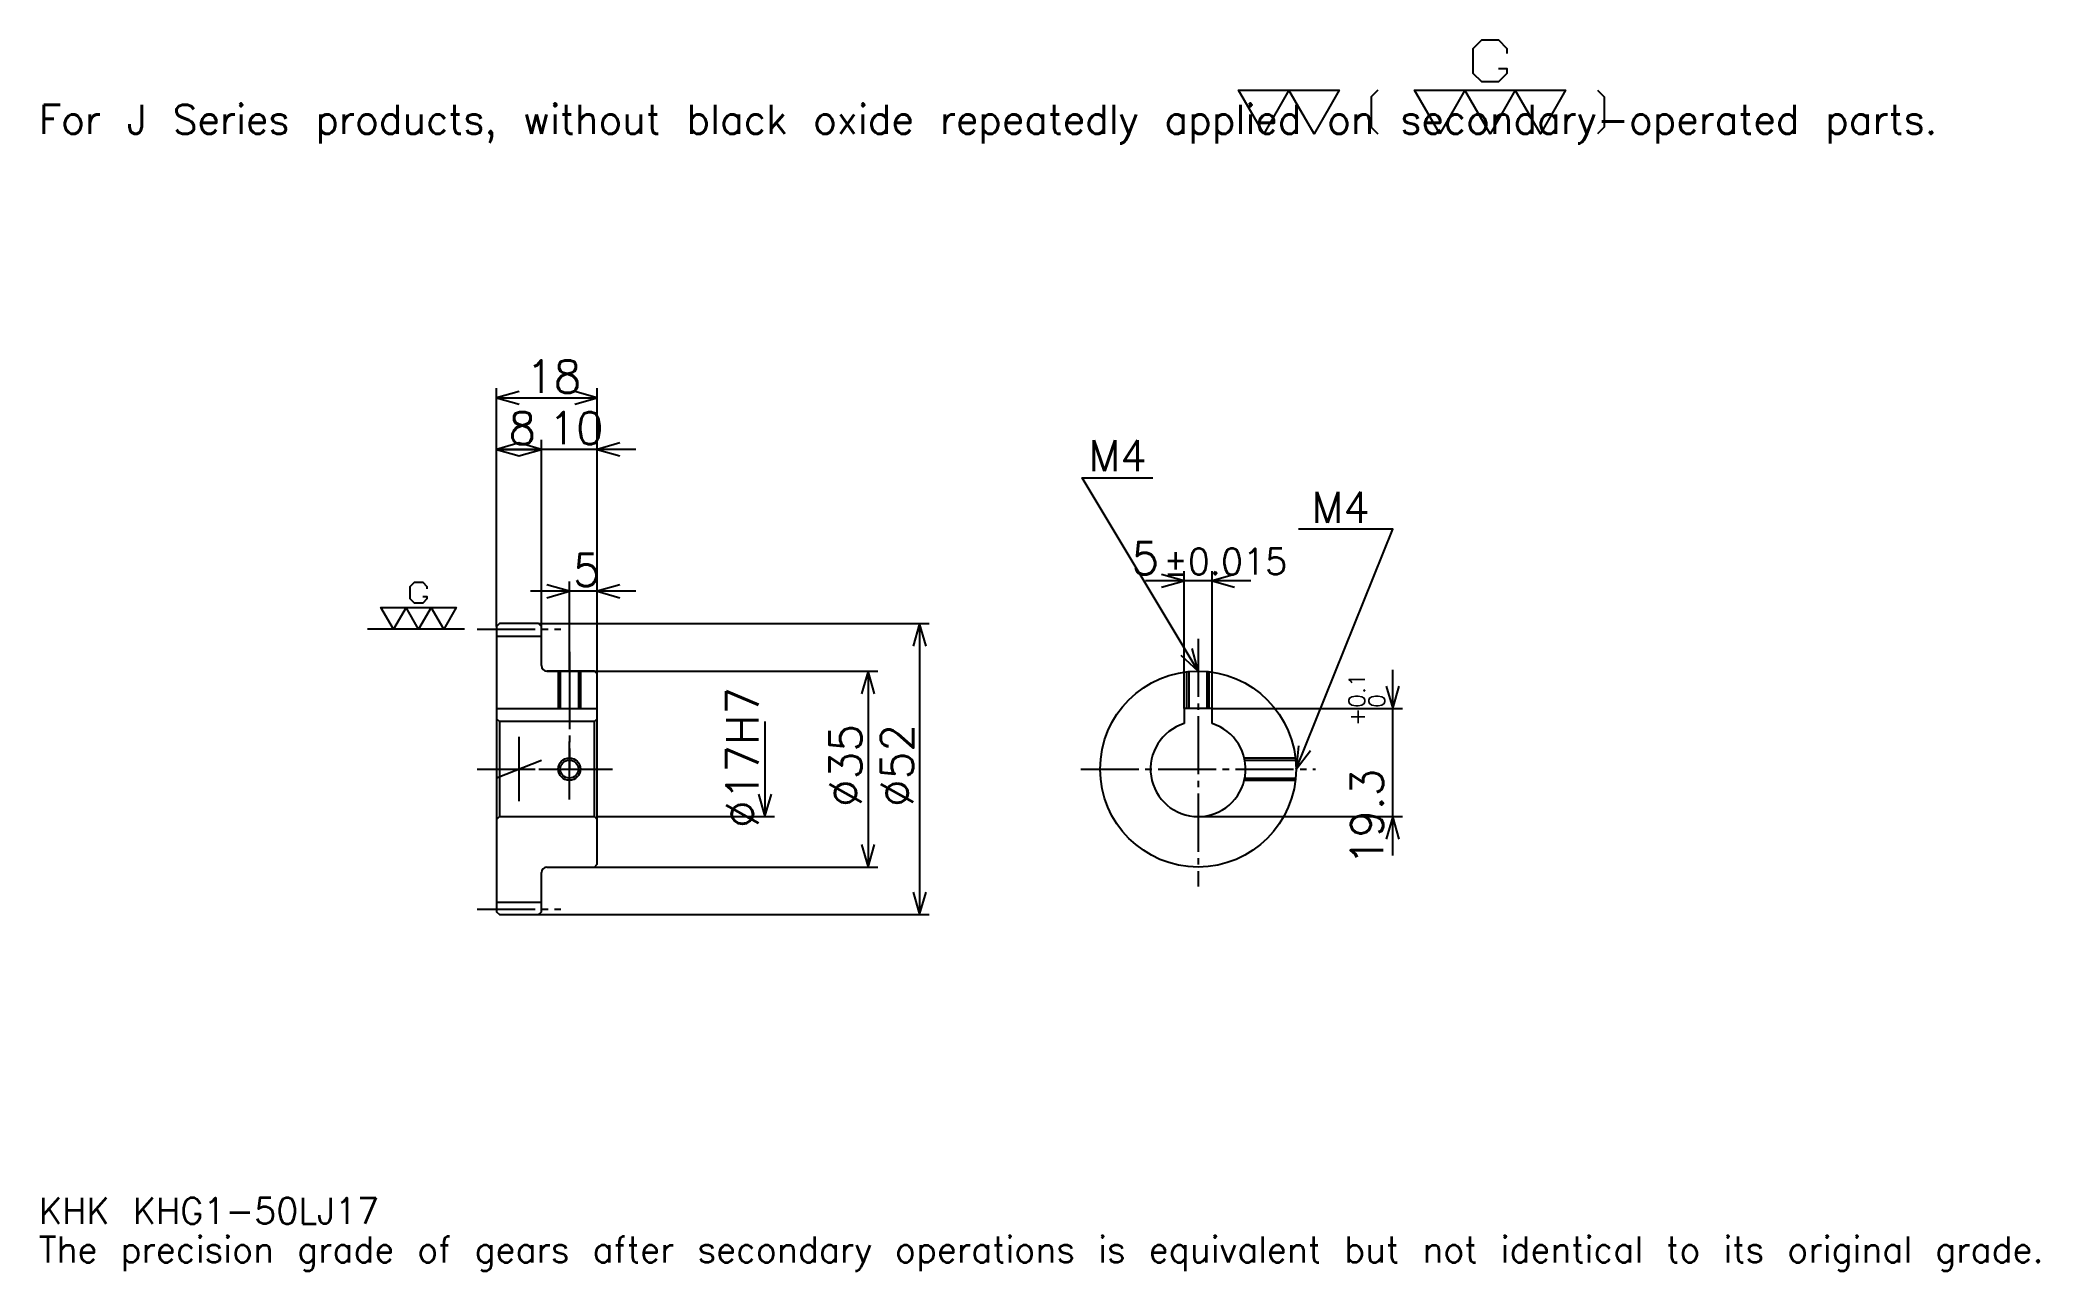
# Model space of a CAD drawing. Extents: x 12 to 369, y 4 to 224.
import ezdxf

# ---------------------------------------------------------------- set-up
doc = ezdxf.new("R2010")
doc.units = 0
doc.linetypes.add('DASHDOT', pattern=[13.826087, 10.369565, -1.152174, 1.152174, -1.152174])
doc.layers.get('0').update_dxf_attribs({"linetype": 'CONTINUOUS'})
doc.layers.add('DASHDOT', color=6, linetype='DASHDOT')
doc.styles.add('KANJI', font='TXT', dxfattribs={"bigfont": 'BIGFONT'})

msp = doc.modelspace()

# ---------------------------------------------------------------- linework, layer by layer
at = {"color": 5}
for p, q in [((93.326096, 119.902176), (93.326096, 161.956528)), ((111.326096, 119.902176), (111.326096, 161.956528)), ((93.326096, 160.228271), (111.326096, 160.228271)), ((93.326096, 151.010864), (101.326096, 151.010864)), ((118.239136, 151.010864), (94.413055, 151.010864)), ((101.326096, 119.902176), (101.326096, 152.739136)), ((216.195663, 104.702179), (216.195663, 129.260864)), ((221.195663, 104.702179), (221.195663, 129.260864)), ((118.239136, 125.663048), (99.413055, 125.663048)), ((106.326096, 119.902176), (106.326096, 127.391312)), ((228.108704, 127.532608), (209.282623, 127.532608)), ((93.326096, 119.402176), (93.326096, 119.902176)), ((100.826096, 119.902176), (111.326096, 119.902176)), ((101.326096, 119.402176), (101.326096, 119.902176)), ((106.326096, 111.402176), (106.326096, 119.902176)), ((106.326096, 111.402176), (106.326096, 119.902176)), ((111.326096, 119.902176), (170.663055, 119.902176)), ((111.326096, 110.902176), (111.326096, 119.902176)), ((168.934784, 119.902176), (168.934784, 67.902176)), ((102.326096, 111.402176), (111.326096, 111.402176)), ((111.326096, 111.402176), (161.445663, 111.402176)), ((159.717407, 111.402176), (159.717407, 76.402176)), ((253.478271, 78.489136), (253.478271, 111.615219)), ((221.195663, 104.702179), (255.206528, 104.702179)), ((141.282623, 102.402176), (141.282623, 85.402176)), ((111.326096, 85.402176), (143.01088, 85.402176)), ((218.695663, 85.402176), (255.206528, 85.402176)), ((102.326096, 76.402176), (111.326096, 76.402176)), ((111.326096, 76.402176), (161.445663, 76.402176)), ((100.826096, 67.902176), (111.326096, 67.902176)), ((111.326096, 67.902176), (170.663055, 67.902176))]:
    msp.add_line(p, q, dxfattribs=at)
at = {"color": 7}
for p, q in [((87.565224, 118.902176), (70.282616, 118.902176)), ((97.326096, 99.663048), (97.326096, 88.141304))]:
    msp.add_line(p, q, dxfattribs=at)
at = {"color": 4}
for p, q in [((93.326096, 117.652176), (101.326096, 117.652176)), ((93.326096, 104.702179), (111.326096, 104.702179)), ((93.826096, 102.402176), (93.826096, 85.402176)), ((110.826096, 102.402176), (111.326096, 102.902176)), ((110.826096, 85.402176), (111.326096, 84.902176)), ((93.326096, 70.152176), (101.326096, 70.152176))]:
    msp.add_line(p, q, dxfattribs=at)
at = {"color": 7}
for points in [[(272.373901, 219.074356), (273.871735, 219.074356), (273.871735, 218.175659), (272.373901, 216.677826), (269.378265, 216.677826), (267.880432, 218.175659), (267.880432, 222.669144), (269.378265, 224.166962), (272.373901, 224.166962), (273.871735, 222.669144), (273.871735, 221.770447)], [(230.434784, 207.391312), (225.941299, 215.180008), (243.915222, 215.180008), (239.421738, 207.391312), (234.928268, 215.180008), (230.434784, 207.391312)], [(250.805222, 215.180008), (249.606964, 213.98175), (249.606964, 208.589569), (250.805222, 207.391312)], [(261.88913, 207.391312), (257.39566, 215.180008), (284.356537, 215.180008), (279.863037, 207.391312), (275.369568, 215.180008), (270.876099, 207.391312), (266.382599, 215.180008), (261.88913, 207.391312)], [(290.048279, 215.180008), (291.246521, 213.98175), (291.246521, 208.589569), (290.048279, 207.391312)], [(80.133705, 124.743698), (80.882614, 124.743698), (80.882614, 124.29435), (80.133705, 123.545441), (78.63588, 123.545441), (77.886963, 124.29435), (77.886963, 126.541092), (78.63588, 127.290001), (80.133705, 127.290001), (80.882614, 126.541092), (80.882614, 126.091736)], [(74.891312, 118.902176), (72.644577, 122.796524), (86.125008, 122.796524), (83.878273, 118.902176), (81.631531, 122.796524), (79.384796, 118.902176), (77.138054, 122.796524), (74.891312, 118.902176)]]:
    msp.add_lwpolyline(points, dxfattribs=at)
at = {"color": 5}
for points in [[(97.358704, 161.380432), (93.326096, 160.228271), (97.358704, 159.07608)], [(107.293488, 159.07608), (111.326096, 160.228271), (107.293488, 161.380432)], [(97.358704, 152.16304), (93.326096, 151.010864), (97.358704, 149.858704)], [(97.293488, 149.858704), (101.326096, 151.010864), (97.293488, 152.16304)], [(97.293488, 149.858704), (101.326096, 151.010864), (97.293488, 152.16304)], [(115.358704, 152.16304), (111.326096, 151.010864), (115.358704, 149.858704)], [(218.695663, 111.402176), (197.956528, 145.967392), (210.630432, 145.967392)], [(236.195663, 93.902176), (253.478271, 136.75), (236.656525, 136.75)], [(212.163055, 126.38044), (216.195663, 127.532608), (212.163055, 128.684784)], [(225.228271, 128.684784), (221.195663, 127.532608), (225.228271, 126.38044)], [(102.293488, 124.510872), (106.326096, 125.663048), (102.293488, 126.815216)], [(115.358704, 126.815216), (111.326096, 125.663048), (115.358704, 124.510872)], [(170.086975, 115.869568), (168.934784, 119.902176), (167.782623, 115.869568)], [(215.632919, 114.267319), (218.695663, 111.402176), (217.608887, 115.452896)], [(160.869568, 107.369568), (159.717407, 111.402176), (158.565216, 107.369568)], [(252.326096, 108.734787), (253.478271, 104.702179), (254.630447, 108.734787)], [(236.635605, 98.073013), (236.195663, 93.902176), (238.772659, 97.211037)], [(140.130447, 89.434784), (141.282623, 85.402176), (142.434784, 89.434784)], [(254.630447, 81.369568), (253.478271, 85.402176), (252.326096, 81.369568)], [(158.565216, 80.434784), (159.717407, 76.402176), (160.869568, 80.434784)], [(167.782623, 71.934784), (168.934784, 67.902176), (170.086975, 71.934784)]]:
    msp.add_lwpolyline(points, dxfattribs=at)
at = {"color": 4}
for points in [[(101.326096, 112.402176), (101.326096, 119.402176), (100.826096, 119.902176), (93.826096, 119.902176), (93.326096, 119.402176), (93.326096, 84.902176)], [(102.326096, 76.402176), (110.826096, 76.402176), (111.326096, 76.902176), (111.326096, 110.902176), (110.826096, 111.402176), (102.326096, 111.402176)], [(104.326096, 111.402176), (104.326096, 104.702179)], [(104.706093, 111.402176), (104.706093, 104.702179)], [(107.946098, 111.402176), (107.946098, 104.702179)], [(108.326096, 111.402176), (108.326096, 104.702179)], [(216.695663, 104.702179), (216.695663, 111.287514)], [(217.075653, 104.702179), (217.075653, 111.327034)], [(220.315674, 104.702179), (220.315674, 111.327034)], [(220.695663, 104.702179), (220.695663, 111.287514)], [(221.195663, 102.026215), (221.195663, 104.702179), (216.195663, 104.702179), (216.195663, 102.026215)], [(93.326096, 84.902176), (93.826096, 85.402176), (110.826096, 85.402176), (110.826096, 102.402176), (93.826096, 102.402176), (93.326096, 102.902176)], [(226.957016, 95.902176), (236.081009, 95.902176)], [(227.039856, 95.522179), (236.120514, 95.522179)], [(226.957016, 91.902176), (236.081009, 91.902176)], [(227.039856, 92.282173), (236.120514, 92.282173)], [(93.326096, 84.902176), (93.326096, 68.402176), (93.826096, 67.902176), (100.826096, 67.902176), (101.326096, 68.402176), (101.326096, 75.402176)]]:
    msp.add_lwpolyline(points, dxfattribs=at)
for centre, radius in [((218.695663, 93.902176), 17.5), ((106.326096, 93.902176), 1.62)]:
    msp.add_circle(centre, radius, dxfattribs=at)
at = {"color": 7}
msp.add_circle((106.326096, 93.902176), 2, dxfattribs=at)
at = {"color": 4}
for centre, radius, start, end in [((102.326096, 112.402176), 1, 180, 270), ((218.695663, 93.902176), 8.5, 107.10463483, 72.89536517), ((102.326096, 75.402176), 1, 90, 180)]:
    msp.add_arc(centre, radius, start, end, dxfattribs=at)
at = {"layer": 'DASHDOT', "color": 7}
for p, q in [((89.869576, 118.902176), (104.782616, 118.902176)), ((218.695663, 117.163048), (218.695663, 72.945656)), ((106.326096, 111.402176), (106.326096, 93.902176)), ((89.869576, 93.902176), (114.782616, 93.902176)), ((93.326096, 92.32653), (101.326096, 95.477821)), ((197.739136, 93.902176), (239.652176, 93.902176)), ((89.869576, 68.902176), (104.782616, 68.902176))]:
    msp.add_line(p, q, dxfattribs=at)
for points in [[(106.326096, 114.858696), (106.326096, 101.245651)], [(106.326096, 88.445656), (106.326096, 99.358696)], [(100.869576, 93.902176), (111.782616, 93.902176)]]:
    msp.add_lwpolyline(points, dxfattribs=at)

# ---------------------------------------------------------------- texts
at = {"color": 7, "style": 'KANJI'}
for s, height, p in [('For J Series products, without black oxide repeatedly applied on secondary-operated parts.', 5.184783, (11.521739, 207.391312)), ('18', 5.76087, (98.581528, 161.149994)), ('8', 5.76087, (95.453812, 151.932617)), ('10', 5.76087, (102.581528, 151.932617)), ('M4', 5.530435, (199.108704, 147.119568)), ('M4', 5.530435, (238.960876, 137.902176)), ('5', 5.76087, (106.953812, 126.584785)), ('5', 5.76087, (206.804092, 128.684784)), ('%%p0.015', 4.608696, (212.506638, 128.684784)), ('KHK KHG1-50LJ17', 4.608696, (11.521739, 12.673913)), ('The precision grade of gears after secondary operations is equivalent but not identical to its original grade.', 4.608696, (11.521739, 5.76087))]:
    msp.add_text(s, height=height, dxfattribs=at).set_placement(p)
for s, height, p in [('%%c17H7', 5.76087, (140.130447, 83.388588)), ('0.1', 2.880435, (248.523926, 104.857285)), ('+', 2.880435, (248.523926, 101.631195)), ('0', 2.880435, (252.095657, 104.857285)), ('%%c35', 5.76087, (158.565216, 87.133156)), ('%%c52', 5.76087, (167.782623, 87.133156)), ('19.3', 5.76087, (251.750015, 76.695877))]:
    msp.add_text(s, height=height, rotation=90, dxfattribs=at).set_placement(p)

doc.saveas('drawing.dxf')
